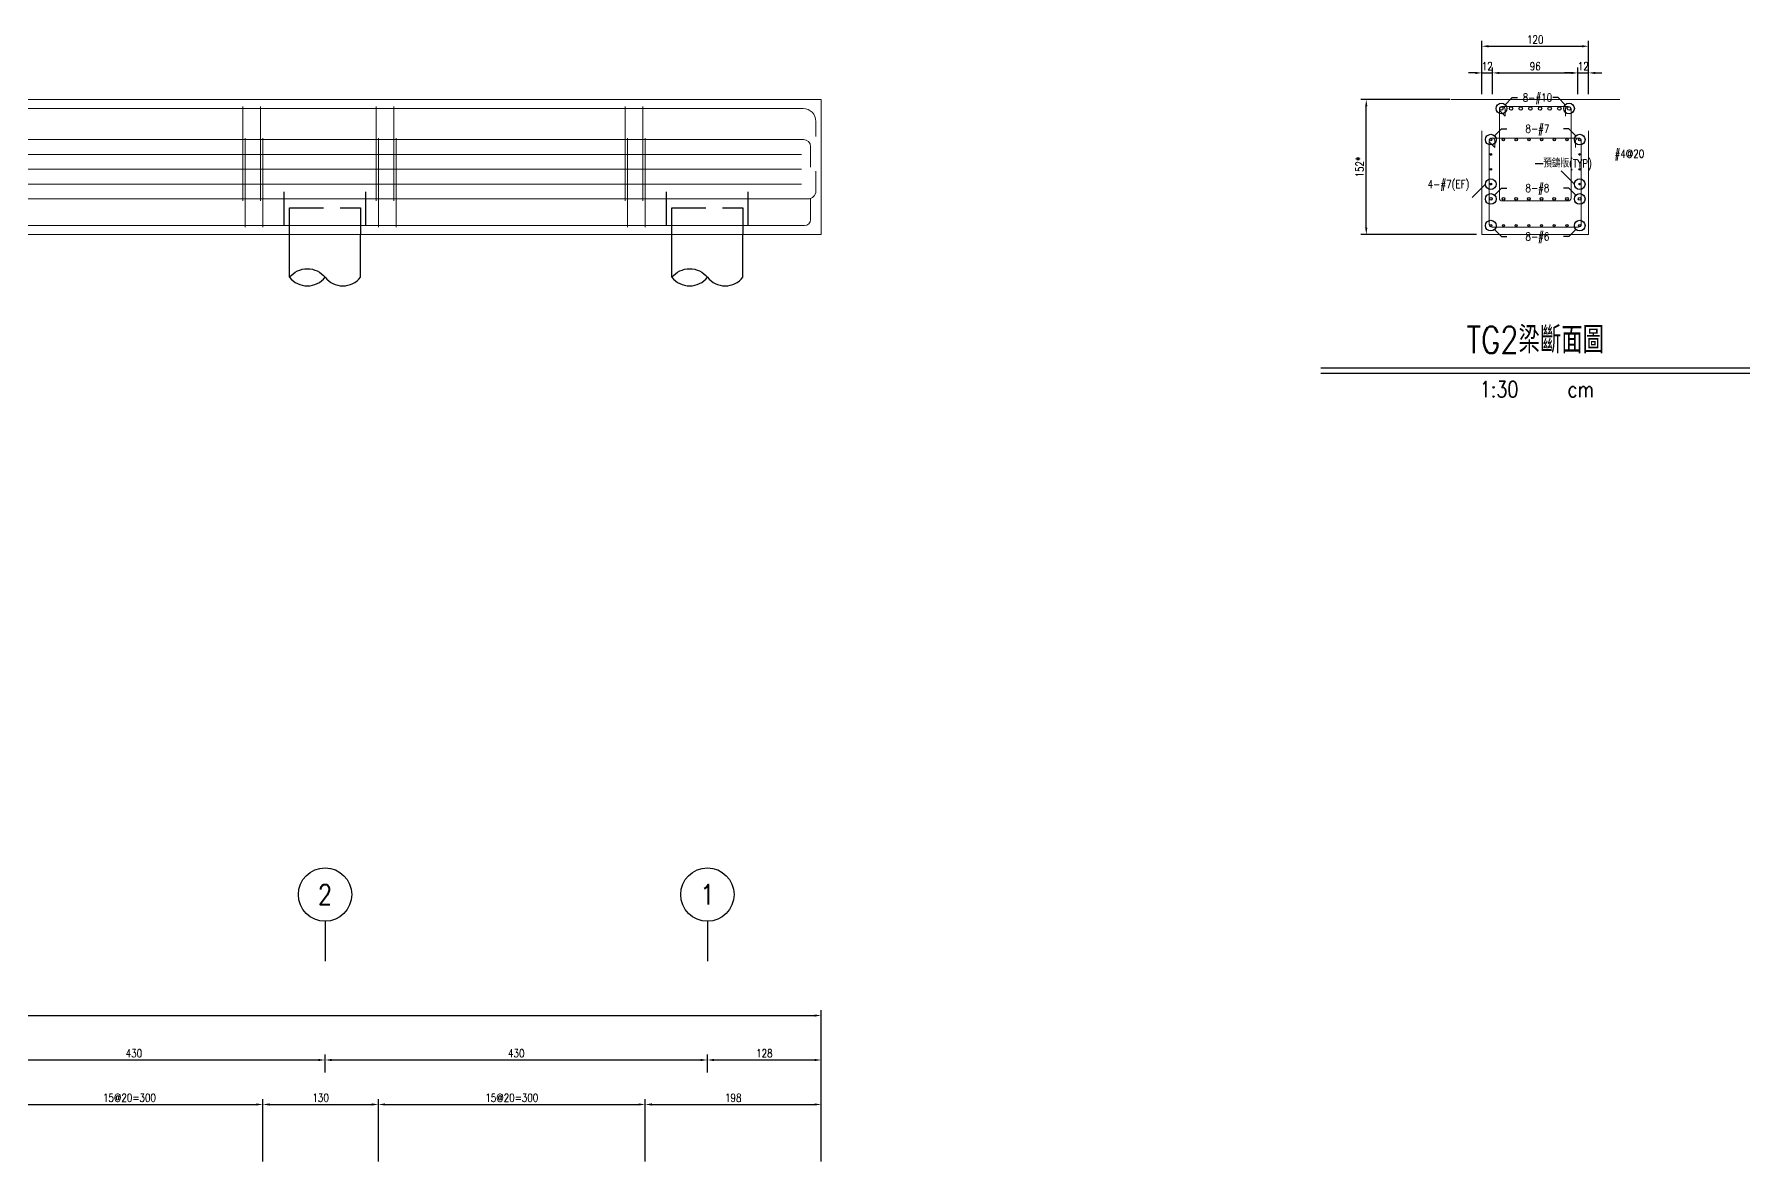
# Model space of a CAD drawing. Extents: x -4754 to 4976, y -19960 to 3841.
# Drawn here: x 3047 to 4976, y -6245 to -4971 of the extents above; entities that cross this region are included whole.
import ezdxf
from ezdxf.enums import TextEntityAlignment as Align

# ---------------------------------------------------------------- set-up
doc = ezdxf.new("R2010")
doc.units = 0
doc.header["$LTSCALE"] = 3
doc.linetypes.add('DASHED', pattern=[19.05, 12.7, -6.35])
doc.layers.get('0').update_dxf_attribs({"linetype": 'CONTINUOUS'})
doc.layers.add('HB_0', color=7, linetype='CONTINUOUS', transparency=0.5)
for name, color, linetype in [('HB_DIM', 1, 'CONTINUOUS'), ('HB_TXT_CTEXT', 2, 'CONTINUOUS'), ('鋼筋', 3, 'CONTINUOUS')]:
    doc.layers.add(name, color=color, linetype=linetype)
doc.styles.get("Standard").update_dxf_attribs({"font": 'ROMANS.shx', "width": 0.8, "bigfont": 'chineset.shx'})
doc.dimstyles.new('30', dxfattribs={"dimscale": 3, "dimtxt": 3, "dimasz": 2.5, "dimexe": 2, "dimexo": 2, "dimgap": 1, "dimtad": 1, "dimdsep": 46, "dimtxsty": 'Standard', "dimcen": 0, "dimclrd": 256, "dimclre": 256, "dimclrt": 2, "dimadec": 0, "dimazin": 0, "dimtfac": 1, "dimtix": 1, "dimtmove": 2, "dimatfit": 3, "dimfxl": 1, "dimtolj": 1, "dimtzin": 0, "dimarcsym": 0})

# ---------------------------------------------------------------- blocks, each defined once
blk = doc.blocks.new('pile_vertical')
at = {"color": 252, "linetype": 'DASHED'}
for p, q in [((-46, 10), (-46, 50)), ((46, 10), (46, 50))]:
    blk.add_line(p, q, dxfattribs=at)
at = {"linetype": 'Continuous'}
for p, q in [((-40, -48.1), (-40, 0)), ((40, -48.1), (40, 0))]:
    blk.add_line(p, q, dxfattribs=at)
at = {"color": 252, "linetype": 'DASHED'}
blk.add_lwpolyline([(-40, 0), (-40, 30), (40, 30), (40, 0)], dxfattribs=at)
at = {"linetype": 'Continuous'}
for points in [[(-40, -48.1, -0.48), (0, -48.1, 0.48), (40, -48.1, 0.48)], [(-40, -48.1, 0.48), (0, -48.1, 0.48)]]:
    blk.add_lwpolyline(points, format="xyb", dxfattribs=at)
blk = doc.blocks.new('line_guide')
at = {"color": 4, "linetype": 'Continuous'}
blk.add_line((0, 0), (0, -45), dxfattribs=at)
blk.add_circle((0, 30), 30, dxfattribs=at)
at = {"color": 4, "linetype": 'Continuous', "width": 0.8}
blk.add_attdef('A', text='', height=22.5, dxfattribs=at).set_placement((0, 30), align=Align.MIDDLE)
blk = doc.blocks.new('*D250')
at = {"layer": 'HB_DIM', "linetype": 'Continuous', "lineweight": -2}
for p, q in [((3003.6, -6238.8), (3003.6, -6168.8)), ((3303.6, -6238.8), (3303.6, -6168.8)), ((3011.1, -6174.8), (3296.1, -6174.8))]:
    blk.add_line(p, q, dxfattribs=at)
at = {"layer": 'HB_DIM'}
for points in [[(3011.1, -6173.6), (3011.1, -6176.1), (3003.6, -6174.8)], [(3296.1, -6176.1), (3296.1, -6173.6), (3303.6, -6174.8)]]:
    blk.add_solid(points, dxfattribs=at)
at = {"layer": 'HB_DIM', "color": 2, "linetype": 'Continuous', "insert": (3153.6, -6167.3), "char_height": 9, "attachment_point": 5, "rotation": 0}
blk.add_mtext('\\A1;15@20=300', dxfattribs=at)
blk = doc.blocks.new('*D251')
at = {"layer": 'HB_DIM', "linetype": 'Continuous', "lineweight": -2}
for p, q in [((3303.6, -6238.8), (3303.6, -6168.8)), ((3433.6, -6238.8), (3433.6, -6168.8)), ((3311.1, -6174.8), (3426.1, -6174.8))]:
    blk.add_line(p, q, dxfattribs=at)
at = {"layer": 'HB_DIM'}
for points in [[(3311.1, -6173.6), (3311.1, -6176.1), (3303.6, -6174.8)], [(3426.1, -6176.1), (3426.1, -6173.6), (3433.6, -6174.8)]]:
    blk.add_solid(points, dxfattribs=at)
at = {"layer": 'HB_DIM', "color": 2, "linetype": 'Continuous', "insert": (3368.6, -6167.3), "char_height": 9, "attachment_point": 5, "rotation": 0}
blk.add_mtext('\\A1;130', dxfattribs=at)
blk = doc.blocks.new('*D252')
at = {"layer": 'HB_DIM', "linetype": 'Continuous', "lineweight": -2}
for p, q in [((3433.6, -6238.8), (3433.6, -6168.8)), ((3733.6, -6238.8), (3733.6, -6168.8)), ((3441.1, -6174.8), (3726.1, -6174.8))]:
    blk.add_line(p, q, dxfattribs=at)
at = {"layer": 'HB_DIM'}
for points in [[(3441.1, -6173.6), (3441.1, -6176.1), (3433.6, -6174.8)], [(3726.1, -6176.1), (3726.1, -6173.6), (3733.6, -6174.8)]]:
    blk.add_solid(points, dxfattribs=at)
at = {"layer": 'HB_DIM', "color": 2, "linetype": 'Continuous', "insert": (3583.6, -6167.3), "char_height": 9, "attachment_point": 5, "rotation": 0}
blk.add_mtext('\\A1;15@20=300', dxfattribs=at)
blk = doc.blocks.new('*D253')
at = {"layer": 'HB_DIM', "linetype": 'Continuous', "lineweight": -2}
for p, q in [((3733.6, -6238.8), (3733.6, -6168.8)), ((3931.6, -6238.8), (3931.6, -6168.8)), ((3741.1, -6174.8), (3924.1, -6174.8))]:
    blk.add_line(p, q, dxfattribs=at)
at = {"layer": 'HB_DIM'}
for points in [[(3741.1, -6173.6), (3741.1, -6176.1), (3733.6, -6174.8)], [(3924.1, -6176.1), (3924.1, -6173.6), (3931.6, -6174.8)]]:
    blk.add_solid(points, dxfattribs=at)
at = {"layer": 'HB_DIM', "color": 2, "linetype": 'Continuous', "insert": (3832.6, -6167.3), "char_height": 9, "attachment_point": 5, "rotation": 0}
blk.add_mtext('\\A1;198', dxfattribs=at)
blk = doc.blocks.new('*D254')
at = {"layer": 'HB_DIM', "linetype": 'Continuous', "lineweight": -2}
for p, q in [((-265.4, -6238.8), (-265.4, -6068.8)), ((-257.9, -6074.8), (3924.1, -6074.8)), ((3931.6, -6238.8), (3931.6, -6068.8))]:
    blk.add_line(p, q, dxfattribs=at)
at = {"layer": 'HB_DIM'}
for points in [[(-257.9, -6073.6), (-257.9, -6076.1), (-265.4, -6074.8)], [(3924.1, -6076.1), (3924.1, -6073.6), (3931.6, -6074.8)]]:
    blk.add_solid(points, dxfattribs=at)
at = {"layer": 'HB_DIM', "color": 2, "linetype": 'Continuous', "insert": (1833.1, -6067.3), "char_height": 9, "attachment_point": 5, "rotation": 0}
blk.add_mtext('\\A1;4197', dxfattribs=at)
blk = doc.blocks.new('*D263')
at = {"layer": 'HB_DIM', "linetype": 'Continuous', "lineweight": -2}
for p, q in [((2943.6, -6138.8), (2943.6, -6118.8)), ((2951.1, -6124.8), (3366.1, -6124.8)), ((3373.6, -6138.8), (3373.6, -6118.8))]:
    blk.add_line(p, q, dxfattribs=at)
at = {"layer": 'HB_DIM'}
for points in [[(2951.1, -6123.6), (2951.1, -6126.1), (2943.6, -6124.8)], [(3366.1, -6126.1), (3366.1, -6123.6), (3373.6, -6124.8)]]:
    blk.add_solid(points, dxfattribs=at)
at = {"layer": 'HB_DIM', "color": 2, "linetype": 'Continuous', "insert": (3158.6, -6117.3), "char_height": 9, "attachment_point": 5, "rotation": 0}
blk.add_mtext('\\A1;430', dxfattribs=at)
blk = doc.blocks.new('*D264')
at = {"layer": 'HB_DIM', "linetype": 'Continuous', "lineweight": -2}
for p, q in [((3373.6, -6138.8), (3373.6, -6118.8)), ((3381.1, -6124.8), (3796.1, -6124.8)), ((3803.6, -6138.8), (3803.6, -6118.8))]:
    blk.add_line(p, q, dxfattribs=at)
at = {"layer": 'HB_DIM'}
for points in [[(3381.1, -6123.6), (3381.1, -6126.1), (3373.6, -6124.8)], [(3796.1, -6126.1), (3796.1, -6123.6), (3803.6, -6124.8)]]:
    blk.add_solid(points, dxfattribs=at)
at = {"layer": 'HB_DIM', "color": 2, "linetype": 'Continuous', "insert": (3588.6, -6117.3), "char_height": 9, "attachment_point": 5, "rotation": 0}
blk.add_mtext('\\A1;430', dxfattribs=at)
blk = doc.blocks.new('*D265')
at = {"layer": 'HB_DIM', "linetype": 'Continuous', "lineweight": -2}
for p, q in [((3803.6, -6138.8), (3803.6, -6118.8)), ((3811.1, -6124.8), (3924.1, -6124.8)), ((3931.6, -6238.8), (3931.6, -6118.8))]:
    blk.add_line(p, q, dxfattribs=at)
at = {"layer": 'HB_DIM'}
for points in [[(3811.1, -6123.6), (3811.1, -6126.1), (3803.6, -6124.8)], [(3924.1, -6126.1), (3924.1, -6123.6), (3931.6, -6124.8)]]:
    blk.add_solid(points, dxfattribs=at)
at = {"layer": 'HB_DIM', "color": 2, "linetype": 'Continuous', "insert": (3867.6, -6117.3), "char_height": 9, "attachment_point": 5, "rotation": 0}
blk.add_mtext('\\A1;128', dxfattribs=at)
blk = doc.blocks.new('title_beam')
at = {"color": 3, "linetype": 'Continuous'}
blk.add_line((-241.2, 0), (241.2, 0), dxfattribs=at)
at = {"color": 1, "linetype": 'Continuous'}
blk.add_line((-241.2, -6), (241.2, -6), dxfattribs=at)
at = {"color": 3, "linetype": 'Continuous', "width": 0.8}
blk.add_attdef('TITLE', text='', height=30, dxfattribs=at).set_placement((0, 33), align=Align.MIDDLE)
at = {"linetype": 'Continuous', "width": 0.8}
blk.add_attdef('SCALE', text='', height=18, dxfattribs=at).set_placement((-40.6, -24), align=Align.MIDDLE)
blk.add_attdef('CM', (36.5, -33), '', height=18, dxfattribs=at)
blk = doc.blocks.new('C')
at = {"color": 3, "linetype": 'Continuous'}
blk.add_circle((0, 0), 1.2, dxfattribs=at)
blk = doc.blocks.new('*D541')
at = {"layer": 'HB_DIM', "linetype": 'Continuous', "lineweight": -2}
for p, q in [((4638.6, -5044.8), (4538.6, -5044.8)), ((4544.6, -5189), (4544.6, -5052.3)), ((4668.6, -5196.5), (4538.6, -5196.5))]:
    blk.add_line(p, q, dxfattribs=at)
at = {"layer": 'HB_DIM'}
for points in [[(4545.8, -5052.3), (4543.3, -5052.3), (4544.6, -5044.8)], [(4543.3, -5189), (4545.8, -5189), (4544.6, -5196.5)]]:
    blk.add_solid(points, dxfattribs=at)
at = {"layer": 'HB_DIM', "color": 2, "linetype": 'Continuous', "insert": (4537.1, -5120.7), "char_height": 9, "attachment_point": 5, "rotation": 90}
blk.add_mtext('\\A1;152*', dxfattribs=at)
blk = doc.blocks.new('*D542')
at = {"layer": 'HB_DIM', "linetype": 'Continuous', "lineweight": -2}
for p, q in [((4674.6, -5038.8), (4674.6, -4978.8)), ((4682.1, -4984.8), (4787.1, -4984.8)), ((4794.6, -5038.8), (4794.6, -4978.8))]:
    blk.add_line(p, q, dxfattribs=at)
at = {"layer": 'HB_DIM'}
for points in [[(4682.1, -4983.6), (4682.1, -4986.1), (4674.6, -4984.8)], [(4787.1, -4986.1), (4787.1, -4983.6), (4794.6, -4984.8)]]:
    blk.add_solid(points, dxfattribs=at)
at = {"layer": 'HB_DIM', "color": 2, "linetype": 'Continuous', "insert": (4734.6, -4977.3), "char_height": 9, "attachment_point": 5, "rotation": 0}
blk.add_mtext('\\A1;120', dxfattribs=at)
blk = doc.blocks.new('*D543')
at = {"layer": 'HB_DIM', "linetype": 'Continuous', "lineweight": -2}
for p, q in [((4667.1, -5014.8), (4659.6, -5014.8)), ((4674.6, -5038.8), (4674.6, -5008.8)), ((4674.6, -5014.8), (4686.6, -5014.8)), ((4686.6, -5038.8), (4686.6, -5008.8)), ((4694.1, -5014.8), (4701.6, -5014.8))]:
    blk.add_line(p, q, dxfattribs=at)
at = {"layer": 'HB_DIM'}
for points in [[(4667.1, -5016.1), (4667.1, -5013.6), (4674.6, -5014.8)], [(4694.1, -5013.6), (4694.1, -5016.1), (4686.6, -5014.8)]]:
    blk.add_solid(points, dxfattribs=at)
at = {"layer": 'HB_DIM', "color": 2, "linetype": 'Continuous', "insert": (4680.6, -5007.3), "char_height": 9, "attachment_point": 5, "rotation": 0}
blk.add_mtext('\\A1;12', dxfattribs=at)
blk = doc.blocks.new('*D544')
at = {"layer": 'HB_DIM', "linetype": 'Continuous', "lineweight": -2}
for p, q in [((4686.6, -5038.8), (4686.6, -5008.8)), ((4694.1, -5014.8), (4775.1, -5014.8)), ((4782.6, -5038.8), (4782.6, -5008.8))]:
    blk.add_line(p, q, dxfattribs=at)
at = {"layer": 'HB_DIM'}
for points in [[(4694.1, -5013.6), (4694.1, -5016.1), (4686.6, -5014.8)], [(4775.1, -5016.1), (4775.1, -5013.6), (4782.6, -5014.8)]]:
    blk.add_solid(points, dxfattribs=at)
at = {"layer": 'HB_DIM', "color": 2, "linetype": 'Continuous', "insert": (4734.6, -5007.3), "char_height": 9, "attachment_point": 5, "rotation": 0}
blk.add_mtext('\\A1;96', dxfattribs=at)
blk = doc.blocks.new('*D545')
at = {"layer": 'HB_DIM', "linetype": 'Continuous', "lineweight": -2}
for p, q in [((4775.1, -5014.8), (4767.6, -5014.8)), ((4782.6, -5038.8), (4782.6, -5008.8)), ((4782.6, -5014.8), (4794.6, -5014.8)), ((4794.6, -5038.8), (4794.6, -5008.8)), ((4802.1, -5014.8), (4809.6, -5014.8))]:
    blk.add_line(p, q, dxfattribs=at)
at = {"layer": 'HB_DIM'}
for points in [[(4775.1, -5016.1), (4775.1, -5013.6), (4782.6, -5014.8)], [(4802.1, -5013.6), (4802.1, -5016.1), (4794.6, -5014.8)]]:
    blk.add_solid(points, dxfattribs=at)
at = {"layer": 'HB_DIM', "color": 2, "linetype": 'Continuous', "insert": (4788.6, -5007.3), "char_height": 9, "attachment_point": 5, "rotation": 0}
blk.add_mtext('\\A1;12', dxfattribs=at)
blk = doc.blocks.new('C_Red')
at = {"color": 1, "linetype": 'Continuous'}
blk.add_circle((0, 0), 1.2, dxfattribs=at)

msp = doc.modelspace()

# ---------------------------------------------------------------- linework, layer by layer
at = {"layer": 'HB_0', "lineweight": 5}
msp.add_line((4829.573, -5044.802, -349), (4639.573, -5044.802, -349), dxfattribs=at)
msp.add_lwpolyline([(-265.427, -5196.53), (-265.427, -5044.802), (3931.573, -5044.802), (3931.573, -5196.53), (-265.427, -5196.53)], dxfattribs=at)
msp.add_polyline3d([(4794.573, -5079.802, -349), (4794.573, -5196.53, -349), (4674.573, -5196.53, -349), (4674.573, -5079.802, -349)], dxfattribs=at)
at = {"layer": 'HB_DIM', "color": 1, "linetype": 'Continuous'}
for points in [[(4700.816, -5050.559), (4708.816, -5042.559), (4714.816, -5042.559)], [(4768.331, -5050.559), (4760.331, -5042.559), (4754.331, -5042.559)], [(4688.816, -5085.559), (4696.816, -5077.559), (4702.816, -5077.559)], [(4780.331, -5085.559), (4772.331, -5077.559), (4766.331, -5077.559)], [(4734.573, -5116.53), (4743.573, -5116.53)], [(4778.573, -5139.848), (4763.573, -5124.848)], [(4678.573, -5139.848), (4663.573, -5154.848)], [(4688.816, -5152.287), (4696.816, -5144.287), (4702.816, -5144.287)], [(4780.331, -5152.287), (4772.331, -5144.287), (4766.331, -5144.287)], [(4688.816, -5190.772), (4696.816, -5198.772), (4702.816, -5198.772)], [(4780.331, -5190.772), (4772.331, -5198.772), (4766.331, -5198.772)]]:
    msp.add_lwpolyline(points, dxfattribs=at)
for points in [[(4774.818, -5105.666, 0, 1.25, 0), (4781.818, -5105.666, 0, 0, 0), (4814.818, -5105.666, 0, 0, 0), (4823.818, -5105.666, 0, 0, 0)], [(4786.318, -5105.666, 0, 1.25, 0), (4793.318, -5105.666, 0, 0, 0), (4814.818, -5105.666, 0, 0, 0), (4823.818, -5105.666, 0, 0, 0)]]:
    msp.add_lwpolyline(points, format="xyseb", dxfattribs=at)
at = {"layer": '鋼筋', "lineweight": 5}
for p, q in [((4697.503, -5052.557, -163.81), (4771.643, -5052.557, -163.81)), ((-244.937, -5054.802, -38), (3911.083, -5054.802, -38)), ((-244.937, -5054.802, -27.143), (3911.083, -5054.802, -27.143)), ((-244.937, -5054.802, -16.286), (3911.083, -5054.802, -16.286)), ((-244.937, -5054.802, -5.429), (3911.083, -5054.802, -5.429)), ((-244.937, -5054.802, 5.429), (3911.083, -5054.802, 5.429)), ((-244.937, -5054.802, 16.286), (3911.083, -5054.802, 16.286)), ((-244.937, -5054.802, 27.143), (3911.083, -5054.802, 27.143)), ((-244.937, -5054.802, 38), (3911.083, -5054.802, 38)), ((3281.033, -5063.352, 33.895), (3281.033, -5055.732, 33.895)), ((3281.033, -5055.732, 40.245), (3281.033, -5155.6, 40.245)), ((3281.033, -5155.6, -40.245), (3281.033, -5055.732, -40.245)), ((3281.033, -5055.732, -33.895), (3281.033, -5063.352, -33.895)), ((3301.033, -5063.352, 33.895), (3301.033, -5055.732, 33.895)), ((3301.033, -5055.732, 40.245), (3301.033, -5155.6, 40.245)), ((3301.033, -5155.6, -40.245), (3301.033, -5055.732, -40.245)), ((3301.033, -5055.732, -33.895), (3301.033, -5063.352, -33.895)), ((3431.033, -5063.352, 33.895), (3431.033, -5055.732, 33.895)), ((3431.033, -5055.732, 40.245), (3431.033, -5155.6, 40.245)), ((3431.033, -5155.6, -40.245), (3431.033, -5055.732, -40.245)), ((3431.033, -5055.732, -33.895), (3431.033, -5063.352, -33.895)), ((3451.033, -5063.352, 33.895), (3451.033, -5055.732, 33.895)), ((3451.033, -5055.732, 40.245), (3451.033, -5155.6, 40.245)), ((3451.033, -5155.6, -40.245), (3451.033, -5055.732, -40.245)), ((3451.033, -5055.732, -33.895), (3451.033, -5063.352, -33.895)), ((3711.033, -5063.352, 33.895), (3711.033, -5055.732, 33.895)), ((3711.033, -5055.732, 40.245), (3711.033, -5155.6, 40.245)), ((3711.033, -5155.6, -40.245), (3711.033, -5055.732, -40.245)), ((3711.033, -5055.732, -33.895), (3711.033, -5063.352, -33.895)), ((3731.033, -5063.352, 33.895), (3731.033, -5055.732, 33.895)), ((3731.033, -5055.732, 40.245), (3731.033, -5155.6, 40.245)), ((3731.033, -5155.6, -40.245), (3731.033, -5055.732, -40.245)), ((3731.033, -5055.732, -33.895), (3731.033, -5063.352, -33.895)), ((3925.573, -5069.292, -38), (3925.573, -5086.412, -38)), ((3925.573, -5069.292, -27.143), (3925.573, -5086.412, -27.143)), ((3925.573, -5069.292, -16.286), (3925.573, -5086.412, -16.286)), ((3925.573, -5069.292, -5.429), (3925.573, -5086.412, -5.429)), ((3925.573, -5069.292, 5.429), (3925.573, -5086.412, 5.429)), ((3925.573, -5069.292, 16.286), (3925.573, -5086.412, 16.286)), ((3925.573, -5069.292, 27.143), (3925.573, -5086.412, 27.143)), ((3925.573, -5069.292, 38), (3925.573, -5086.412, 38)), ((4694.328, -5055.732, -162.54), (4694.328, -5155.6, -162.54)), ((4700.646, -5063.365, -163.81), (4695.258, -5057.977, -163.81)), ((4700.678, -5063.352, -162.54), (4700.678, -5055.732, -162.54)), ((4768.468, -5055.732, -162.54), (4768.468, -5063.352, -162.54)), ((4774.818, -5055.732, -163.81), (4774.818, -5063.352, -163.81)), ((4774.818, -5155.6, -162.54), (4774.818, -5055.732, -162.54)), ((-245.657, -5089.802, -50), (3911.803, -5089.802, -50)), ((-245.657, -5089.802, -35.714), (3911.803, -5089.802, -35.714)), ((-245.657, -5089.802, -21.429), (3911.803, -5089.802, -21.429)), ((-245.657, -5089.802, -7.143), (3911.803, -5089.802, -7.143)), ((-245.657, -5089.802, 7.143), (3911.803, -5089.802, 7.143)), ((-245.657, -5089.802, 21.429), (3911.803, -5089.802, 21.429)), ((-245.657, -5089.802, 35.714), (3911.803, -5089.802, 35.714)), ((-245.657, -5089.802, 50), (3911.803, -5089.802, 50)), ((3283.573, -5098.852, 45.395), (3283.573, -5091.232, 45.395)), ((3283.573, -5091.232, 51.745), (3283.573, -5185.1, 51.745)), ((3283.573, -5185.1, -51.745), (3283.573, -5091.232, -51.745)), ((3283.573, -5091.232, -45.395), (3283.573, -5098.852, -45.395)), ((3303.573, -5098.852, 45.395), (3303.573, -5091.232, 45.395)), ((3303.573, -5091.232, 51.745), (3303.573, -5185.1, 51.745)), ((3303.573, -5185.1, -51.745), (3303.573, -5091.232, -51.745)), ((3303.573, -5091.232, -45.395), (3303.573, -5098.852, -45.395)), ((3433.573, -5098.852, 45.395), (3433.573, -5091.232, 45.395)), ((3433.573, -5091.232, 51.745), (3433.573, -5185.1, 51.745)), ((3433.573, -5185.1, -51.745), (3433.573, -5091.232, -51.745)), ((3433.573, -5091.232, -45.395), (3433.573, -5098.852, -45.395)), ((3453.573, -5098.852, 45.395), (3453.573, -5091.232, 45.395)), ((3453.573, -5091.232, 51.745), (3453.573, -5185.1, 51.745)), ((3453.573, -5185.1, -51.745), (3453.573, -5091.232, -51.745)), ((3453.573, -5091.232, -45.395), (3453.573, -5098.852, -45.395)), ((3713.573, -5098.852, 45.395), (3713.573, -5091.232, 45.395)), ((3713.573, -5091.232, 51.745), (3713.573, -5185.1, 51.745)), ((3713.573, -5185.1, -51.745), (3713.573, -5091.232, -51.745)), ((3713.573, -5091.232, -45.395), (3713.573, -5098.852, -45.395)), ((3733.573, -5098.852, 45.395), (3733.573, -5091.232, 45.395)), ((3733.573, -5091.232, 51.745), (3733.573, -5185.1, 51.745)), ((3733.573, -5185.1, -51.745), (3733.573, -5091.232, -51.745)), ((3733.573, -5091.232, -45.395), (3733.573, -5098.852, -45.395)), ((4682.828, -5091.232, -160), (4682.828, -5185.1, -160)), ((4686.003, -5088.057, -161.27), (4783.143, -5088.057, -161.27)), ((4689.178, -5098.852, -160), (4689.178, -5091.232, -160)), ((4779.968, -5091.232, -160), (4779.968, -5098.852, -160)), ((4786.318, -5091.232, -161.27), (4786.318, -5098.852, -161.27)), ((4786.318, -5185.1, -160), (4786.318, -5091.232, -160)), ((-243.427, -5106.484, -50), (3909.573, -5106.484, -50)), ((-243.427, -5106.484, 50), (3909.573, -5106.484, 50)), ((3919.573, -5097.572, -50), (3919.573, -5120.912, -50)), ((3919.573, -5097.572, -35.714), (3919.573, -5120.912, -35.714)), ((3919.573, -5097.572, -21.429), (3919.573, -5120.912, -21.429)), ((3919.573, -5097.572, -7.143), (3919.573, -5120.912, -7.143)), ((3919.573, -5097.572, 7.143), (3919.573, -5120.912, 7.143)), ((3919.573, -5097.572, 21.429), (3919.573, -5120.912, 21.429)), ((3919.573, -5097.572, 35.714), (3919.573, -5120.912, 35.714)), ((3919.573, -5097.572, 50), (3919.573, -5120.912, 50)), ((4689.146, -5098.865, -161.27), (4683.758, -5093.477, -161.27)), ((-243.427, -5123.166, -50), (3909.573, -5123.166, -50)), ((-243.427, -5123.166, 50), (3909.573, -5123.166, 50)), ((3925.573, -5147.64, -50), (3925.573, -5125.26, -50)), ((3925.573, -5147.64, -35.714), (3925.573, -5125.26, -35.714)), ((3925.573, -5147.64, -21.429), (3925.573, -5125.26, -21.429)), ((3925.573, -5147.64, -7.143), (3925.573, -5125.26, -7.143)), ((3925.573, -5147.64, 7.143), (3925.573, -5125.26, 7.143)), ((3925.573, -5147.64, 21.429), (3925.573, -5125.26, 21.429)), ((3925.573, -5147.64, 35.714), (3925.573, -5125.26, 35.714)), ((3925.573, -5147.64, 50), (3925.573, -5125.26, 50)), ((-243.427, -5139.848, -50), (3909.573, -5139.848, -50)), ((-243.427, -5139.848, 50), (3909.573, -5139.848, 50)), ((-250.537, -5156.53, -50), (3916.683, -5156.53, -50)), ((-250.537, -5156.53, -35.714), (3916.683, -5156.53, -35.714)), ((-250.537, -5156.53, -21.429), (3916.683, -5156.53, -21.429)), ((-250.537, -5156.53, -7.143), (3916.683, -5156.53, -7.143)), ((-250.537, -5156.53, 7.143), (3916.683, -5156.53, 7.143)), ((-250.537, -5156.53, 21.429), (3916.683, -5156.53, 21.429)), ((-250.537, -5156.53, 35.714), (3916.683, -5156.53, 35.714)), ((-250.537, -5156.53, 50), (3916.683, -5156.53, 50)), ((3281.033, -5158.775, 37.07), (3281.033, -5158.775, -37.07)), ((3301.033, -5158.775, 37.07), (3301.033, -5158.775, -37.07)), ((3431.033, -5158.775, 37.07), (3431.033, -5158.775, -37.07)), ((3451.033, -5158.775, 37.07), (3451.033, -5158.775, -37.07)), ((3711.033, -5158.775, 37.07), (3711.033, -5158.775, -37.07)), ((3731.033, -5158.775, 37.07), (3731.033, -5158.775, -37.07)), ((3919.573, -5179.845, -50), (3919.573, -5155.575, -50)), ((3919.573, -5179.845, -35.714), (3919.573, -5155.575, -35.714)), ((3919.573, -5179.845, -21.429), (3919.573, -5155.575, -21.429)), ((3919.573, -5179.845, -7.143), (3919.573, -5155.575, -7.143)), ((3919.573, -5179.845, 7.143), (3919.573, -5155.575, 7.143)), ((3919.573, -5179.845, 21.429), (3919.573, -5155.575, 21.429)), ((3919.573, -5179.845, 35.714), (3919.573, -5155.575, 35.714)), ((3919.573, -5179.845, 50), (3919.573, -5155.575, 50)), ((4697.503, -5158.775, -162.54), (4771.643, -5158.775, -162.54)), ((-246.742, -5186.53, -50), (3912.888, -5186.53, -50)), ((-246.742, -5186.53, -35.714), (3912.888, -5186.53, -35.714)), ((-246.742, -5186.53, -21.429), (3912.888, -5186.53, -21.429)), ((-246.742, -5186.53, -7.143), (3912.888, -5186.53, -7.143)), ((-246.742, -5186.53, 7.143), (3912.888, -5186.53, 7.143)), ((-246.742, -5186.53, 21.429), (3912.888, -5186.53, 21.429)), ((-246.742, -5186.53, 35.714), (3912.888, -5186.53, 35.714)), ((-246.742, -5186.53, 50), (3912.888, -5186.53, 50)), ((3283.573, -5188.275, 48.57), (3283.573, -5188.275, -48.57)), ((3303.573, -5188.275, 48.57), (3303.573, -5188.275, -48.57)), ((3433.573, -5188.275, 48.57), (3433.573, -5188.275, -48.57)), ((3453.573, -5188.275, 48.57), (3453.573, -5188.275, -48.57)), ((3713.573, -5188.275, 48.57), (3713.573, -5188.275, -48.57)), ((3733.573, -5188.275, 48.57), (3733.573, -5188.275, -48.57)), ((4686.003, -5188.275, -160), (4783.143, -5188.275, -160))]:
    msp.add_line(p, q, dxfattribs=at)
at = {"layer": '鋼筋', "lineweight": 5, "extrusion": (1, -2.44929e-16, 0)}
for centre, start, end in [((-5055.732, 37.07, 3281.033), 270, 90), ((-5055.732, -37.07, 3281.033), 270, 90), ((-5055.732, 37.07, 3301.033), 270, 90), ((-5055.732, -37.07, 3301.033), 270, 90), ((-5055.732, 37.07, 3431.033), 270, 90), ((-5055.732, -37.07, 3431.033), 270, 90), ((-5055.732, 37.07, 3451.033), 270, 90), ((-5055.732, -37.07, 3451.033), 270, 90), ((-5055.732, 37.07, 3711.033), 270, 90), ((-5055.732, -37.07, 3711.033), 270, 90), ((-5055.732, 37.07, 3731.033), 270, 90), ((-5055.732, -37.07, 3731.033), 270, 90), ((-5091.232, 48.57, 3283.573), 270, 90), ((-5091.232, -48.57, 3283.573), 270, 90), ((-5091.232, 48.57, 3303.573), 270, 90), ((-5091.232, -48.57, 3303.573), 270, 90), ((-5091.232, 48.57, 3433.573), 270, 90), ((-5091.232, -48.57, 3433.573), 270, 90), ((-5091.232, 48.57, 3453.573), 270, 90), ((-5091.232, -48.57, 3453.573), 270, 90), ((-5091.232, 48.57, 3713.573), 270, 90), ((-5091.232, -48.57, 3713.573), 270, 90), ((-5091.232, 48.57, 3733.573), 270, 90), ((-5091.232, -48.57, 3733.573), 270, 90), ((-5155.6, 37.07, 3281.033), 90, 180), ((-5155.6, -37.07, 3281.033), 180, 270), ((-5155.6, 37.07, 3301.033), 90, 180), ((-5155.6, -37.07, 3301.033), 180, 270), ((-5155.6, 37.07, 3431.033), 90, 180), ((-5155.6, -37.07, 3431.033), 180, 270), ((-5155.6, 37.07, 3451.033), 90, 180), ((-5155.6, -37.07, 3451.033), 180, 270), ((-5155.6, 37.07, 3711.033), 90, 180), ((-5155.6, -37.07, 3711.033), 180, 270), ((-5155.6, 37.07, 3731.033), 90, 180), ((-5155.6, -37.07, 3731.033), 180, 270), ((-5185.1, 48.57, 3283.573), 90, 180), ((-5185.1, -48.57, 3283.573), 180, 270), ((-5185.1, 48.57, 3303.573), 90, 180), ((-5185.1, -48.57, 3303.573), 180, 270), ((-5185.1, 48.57, 3433.573), 90, 180), ((-5185.1, -48.57, 3433.573), 180, 270), ((-5185.1, 48.57, 3453.573), 90, 180), ((-5185.1, -48.57, 3453.573), 180, 270), ((-5185.1, 48.57, 3713.573), 90, 180), ((-5185.1, -48.57, 3713.573), 180, 270), ((-5185.1, 48.57, 3733.573), 90, 180), ((-5185.1, -48.57, 3733.573), 180, 270)]:
    msp.add_arc(centre, 3.175, start, end, dxfattribs=at)
at = {"layer": '鋼筋', "lineweight": 5, "extrusion": (0, -1.22465e-16, -1)}
msp.add_arc((-4697.503, -5055.732, 163.81), 3.175, 315, 90, dxfattribs=at)
at = {"layer": '鋼筋', "lineweight": 5}
for centre, radius, start, end in [((4697.503, -5055.732, -162.54), 3.175, 0, 180), ((4771.643, -5055.732, -162.54), 3.175, 0, 180), ((4686.003, -5091.232, -160), 3.175, 0, 180), ((4783.143, -5091.232, -160), 3.175, 0, 180), ((3916.683, -5147.64, -50), 8.89, 270, 0), ((3916.683, -5147.64, -35.714), 8.89, 270, 0), ((3916.683, -5147.64, -21.429), 8.89, 270, 0), ((3916.683, -5147.64, -7.143), 8.89, 270, 0), ((3916.683, -5147.64, 7.143), 8.89, 270, 0), ((3916.683, -5147.64, 21.429), 8.89, 270, 0), ((3916.683, -5147.64, 35.714), 8.89, 270, 0), ((3916.683, -5147.64, 50), 8.89, 270, 0), ((4697.503, -5155.6, -162.54), 3.175, 180, 270), ((4771.643, -5155.6, -162.54), 3.175, 270, 0), ((3912.888, -5179.845, -50), 6.685, 270, 0), ((3912.888, -5179.845, -35.714), 6.685, 270, 0), ((3912.888, -5179.845, -21.429), 6.685, 270, 0), ((3912.888, -5179.845, -7.143), 6.685, 270, 0), ((3912.888, -5179.845, 7.143), 6.685, 270, 0), ((3912.888, -5179.845, 21.429), 6.685, 270, 0), ((3912.888, -5179.845, 35.714), 6.685, 270, 0), ((3912.888, -5179.845, 50), 6.685, 270, 0), ((4686.003, -5185.1, -160), 3.175, 180, 270), ((4783.143, -5185.1, -160), 3.175, 270, 0)]:
    msp.add_arc(centre, radius, start, end, dxfattribs=at)
at = {"layer": '鋼筋', "lineweight": 5, "extrusion": (1.69026e-32, -1.22465e-16, -1)}
msp.add_arc((-4771.643, -5055.732, 163.81), 3.175, 90, 180, dxfattribs=at)
at = {"layer": '鋼筋', "lineweight": 5, "extrusion": (0, 0, -1)}
for centre, radius in [((-3911.083, -5069.292, 38), 14.49), ((-3911.083, -5069.292, 27.143), 14.49), ((-3911.083, -5069.292, 16.286), 14.49), ((-3911.083, -5069.292, 5.429), 14.49), ((-3911.083, -5069.292, -5.429), 14.49), ((-3911.083, -5069.292, -16.286), 14.49), ((-3911.083, -5069.292, -27.143), 14.49), ((-3911.083, -5069.292, -38), 14.49), ((-3911.803, -5097.572, 50), 7.77), ((-3911.803, -5097.572, 35.714), 7.77), ((-3911.803, -5097.572, 21.429), 7.77), ((-3911.803, -5097.572, 7.143), 7.77), ((-3911.803, -5097.572, -7.143), 7.77), ((-3911.803, -5097.572, -21.429), 7.77), ((-3911.803, -5097.572, -35.714), 7.77), ((-3911.803, -5097.572, -50), 7.77)]:
    msp.add_arc(centre, radius, 90, 180, dxfattribs=at)
at = {"layer": '鋼筋', "lineweight": 5, "extrusion": (-3.69779e-32, -1.22465e-16, -1)}
msp.add_arc((-4686.003, -5091.232, 161.27), 3.175, 315, 90, dxfattribs=at)
at = {"layer": '鋼筋', "lineweight": 5, "extrusion": (-2.99908e-32, -1.22465e-16, -1)}
msp.add_arc((-4783.143, -5091.232, 161.27), 3.175, 90, 180, dxfattribs=at)

# ---------------------------------------------------------------- block references
at = {"layer": 'HB_0', "linetype": 'Continuous'}
for p in [(3373.573, -5196.53), (3803.573, -5196.53)]:
    msp.add_blockref('pile_vertical', p, dxfattribs=at)
for p, values in [((3373.573, -5968.802), {'A': '2'}), ((3803.573, -5968.802), {'A': '1'})]:
    msp.add_blockref('line_guide', p, dxfattribs=at).add_auto_attribs(values)
at = {"layer": 'HB_DIM', "linetype": 'Continuous', "xscale": 5, "yscale": 5, "zscale": 5}
for p in [(4696.573, -5054.802, -328.51), (4772.573, -5054.802, -328.51), (4684.573, -5089.802, -329.23), (4784.573, -5089.802, -329.23), (4684.573, -5139.848, -327), (4684.573, -5156.53, -334.11), (4784.573, -5139.848, -327), (4784.573, -5156.53, -334.11), (4684.573, -5186.53, -330.315), (4784.573, -5186.53, -330.315)]:
    msp.add_blockref('C_Red', p, dxfattribs=at)
at = {"layer": 'HB_TXT_CTEXT', "linetype": 'Continuous'}
msp.add_blockref('title_beam', (4734.573, -5346.53, -349), dxfattribs=at).add_auto_attribs({'TITLE': 'TG2梁斷面圖', 'SCALE': '1:30', 'CM': 'cm'})
at = {"layer": '鋼筋', "linetype": 'Continuous'}
for p, xscale, yscale, zscale in [((4696.573, -5054.802, -328.51), 1.61, 1.61, 1.61), ((4707.431, -5054.802, -328.51), 1.61, 1.61, 1.61), ((4718.288, -5054.802, -328.51), 1.61, 1.61, 1.61), ((4729.145, -5054.802, -328.51), 1.61, 1.61, 1.61), ((4740.002, -5054.802, -328.51), 1.61, 1.61, 1.61), ((4750.859, -5054.802, -328.51), 1.61, 1.61, 1.61), ((4761.716, -5054.802, -328.51), 1.61, 1.61, 1.61), ((4772.573, -5054.802, -328.51), 1.61, 1.61, 1.61), ((4684.573, -5089.802, -329.23), 1.11, 1.11, 1.11), ((4698.859, -5089.802, -329.23), 1.11, 1.11, 1.11), ((4713.145, -5089.802, -329.23), 1.11, 1.11, 1.11), ((4727.431, -5089.802, -329.23), 1.11, 1.11, 1.11), ((4741.716, -5089.802, -329.23), 1.11, 1.11, 1.11), ((4756.002, -5089.802, -329.23), 1.11, 1.11, 1.11), ((4770.288, -5089.802, -329.23), 1.11, 1.11, 1.11), ((4784.573, -5089.802, -329.23), 1.11, 1.11, 1.11), ((4684.573, -5106.484, -327), 0.795, 0.795, 0.795), ((4784.573, -5106.484, -327), 0.795, 0.795, 0.795), ((4684.573, -5123.166, -327), 0.795, 0.795, 0.795), ((4784.573, -5123.166, -327), 0.795, 0.795, 0.795), ((4684.573, -5139.848, -327), 0.795, 0.795, 0.795), ((4784.573, -5139.848, -327), 0.795, 0.795, 0.795), ((4684.573, -5156.53, -334.11), 1.27, 1.27, 1.27), ((4698.859, -5156.53, -334.11), 1.27, 1.27, 1.27), ((4713.145, -5156.53, -334.11), 1.27, 1.27, 1.27), ((4727.431, -5156.53, -334.11), 1.27, 1.27, 1.27), ((4741.716, -5156.53, -334.11), 1.27, 1.27, 1.27), ((4756.002, -5156.53, -334.11), 1.27, 1.27, 1.27), ((4770.288, -5156.53, -334.11), 1.27, 1.27, 1.27), ((4784.573, -5156.53, -334.11), 1.27, 1.27, 1.27), ((4684.573, -5186.53, -330.315), 0.955, 0.955, 0.955), ((4698.859, -5186.53, -330.315), 0.955, 0.955, 0.955), ((4713.145, -5186.53, -330.315), 0.955, 0.955, 0.955), ((4727.431, -5186.53, -330.315), 0.955, 0.955, 0.955), ((4741.716, -5186.53, -330.315), 0.955, 0.955, 0.955), ((4756.002, -5186.53, -330.315), 0.955, 0.955, 0.955), ((4770.288, -5186.53, -330.315), 0.955, 0.955, 0.955), ((4784.573, -5186.53, -330.315), 0.955, 0.955, 0.955)]:
    msp.add_blockref('C', p, dxfattribs=dict(at, xscale=xscale, yscale=yscale, zscale=zscale))

# ---------------------------------------------------------------- texts
at = {"layer": 'HB_TXT_CTEXT', "linetype": 'Continuous', "width": 0.8}
for s, p in [(' 8-#10', (4734.573, -5042.559, -328.51)), (' 8-#7', (4734.573, -5077.559, -329.23)), (' 8-#8', (4734.573, -5144.287, -334.11)), (' 8-#6', (4734.573, -5198.772, -330.315))]:
    msp.add_text(s, height=9, dxfattribs=at).set_placement(p, align=Align.MIDDLE_CENTER)
for s, p in [('預鑄版(TYP)', (4743.573, -5116.53, -349)), ('#4@20', (4823.818, -5105.666, -162.54))]:
    msp.add_text(s, height=9, dxfattribs=at).set_placement(p, align=Align.MIDDLE_LEFT)
msp.add_text(' 4-#7(EF)', height=9, dxfattribs=at).set_placement((4660.573, -5139.848, -327), align=Align.MIDDLE_RIGHT)

# ---------------------------------------------------------------- dimensions: what is measured, and where the dimension line sits
at = {"layer": 'HB_DIM', "linetype": 'Continuous'}
for base, p1, p2, picture, middle in [((4794.573, -4984.802), (4674.573, -5044.802, -349), (4794.573, -5044.802, -349), '*D542', (4734.573, -4977.302)), ((4686.573, -5014.802), (4674.573, -5044.802, -349), (4686.573, -5044.802, -349), '*D543', (4680.573, -5007.302)), ((4782.573, -5014.802), (4686.573, -5044.802, -349), (4782.573, -5044.802, -349), '*D544', (4734.573, -5007.302)), ((4794.573, -5014.802), (4782.573, -5044.802, -349), (4794.573, -5044.802, -349), '*D545', (4788.573, -5007.302)), ((3931.573, -6074.802), (-265.427, -6244.802), (3931.573, -6244.802), '*D254', (1833.073, -6067.302)), ((3373.573, -6124.802), (2943.573, -6144.802, -3059), (3373.573, -6144.802, -3489), '*D263', (3158.573, -6117.302)), ((3803.573, -6124.802), (3373.573, -6144.802, -3489), (3803.573, -6144.802, -3919), '*D264', (3588.573, -6117.302)), ((3931.573, -6124.802), (3803.573, -6144.802, -3919), (3931.573, -6244.802), '*D265', (3867.573, -6117.302)), ((3433.573, -6174.802), (3303.573, -6244.802, 45.395), (3433.573, -6244.802, 45.395), '*D251', (3368.573, -6167.302)), ((3931.573, -6174.802), (3733.573, -6244.802, 45.395), (3931.573, -6244.802), '*D253', (3832.573, -6167.302))]:
    dim = msp.add_linear_dim(base=base, p1=p1, p2=p2, angle=0, dimstyle='30', override={"dimdec": 0, "dimpost": '<>'}, dxfattribs=at)
    dim.commit()
    dim.dimension.update_dxf_attribs({"geometry": picture, "text_midpoint": middle})
for base, p1, p2, angle, text, override, picture, middle in [((4544.573, -5044.802), (4674.573, -5196.53, -349), (4644.573, -5044.802, -349), 90, '<>*', {"dimtad": 4, "dimdec": 0, "dimpost": '<>'}, '*D541', (4537.073, -5120.666)), ((3303.573, -6174.802), (3003.573, -6244.802, 45.395), (3303.573, -6244.802, 45.395), 0, '15@20=<>', {"dimdec": 0, "dimpost": '<>'}, '*D250', (3153.573, -6167.302)), ((3733.573, -6174.802), (3433.573, -6244.802, 45.395), (3733.573, -6244.802, 45.395), 0, '15@20=<>', {"dimdec": 0, "dimpost": '<>'}, '*D252', (3583.573, -6167.302))]:
    dim = msp.add_linear_dim(base=base, p1=p1, p2=p2, angle=angle, text=text, dimstyle='30', override=override, dxfattribs=at)
    dim.commit()
    dim.dimension.update_dxf_attribs({"geometry": picture, "text_midpoint": middle})

doc.saveas('drawing.dxf')
